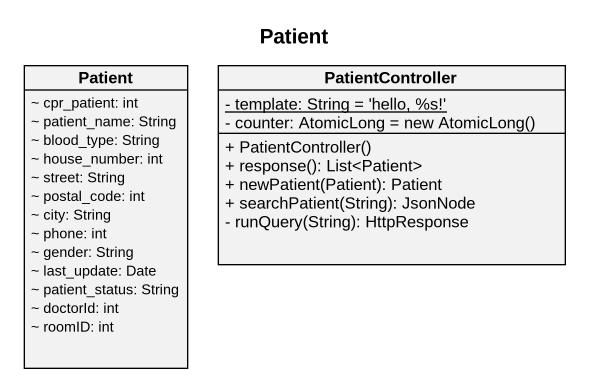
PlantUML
@startuml
title Patient
hide circle
hide empty members
skinparam classAttributeIconSize 0
class Patient {
  ~ cpr_patient: int
  ~ patient_name: String
  ~ blood_type: String
  ~ house_number: int
  ~ street: String
  ~ postal_code: int
  ~ city: String
  ~ phone: int
  ~ gender: String
  ~ last_update: Date
  ~ patient_status: String
  ~ doctorId: int
  ~ roomID: int
}
class PatientController {
  {static} - template: String = 'hello, %s!'
  {field} - counter: AtomicLong = new AtomicLong()
  + PatientController()
  + response(): List<Patient>
  + newPatient(Patient): Patient
  + searchPatient(String): JsonNode
  - runQuery(String): HttpResponse
}
@enduml
